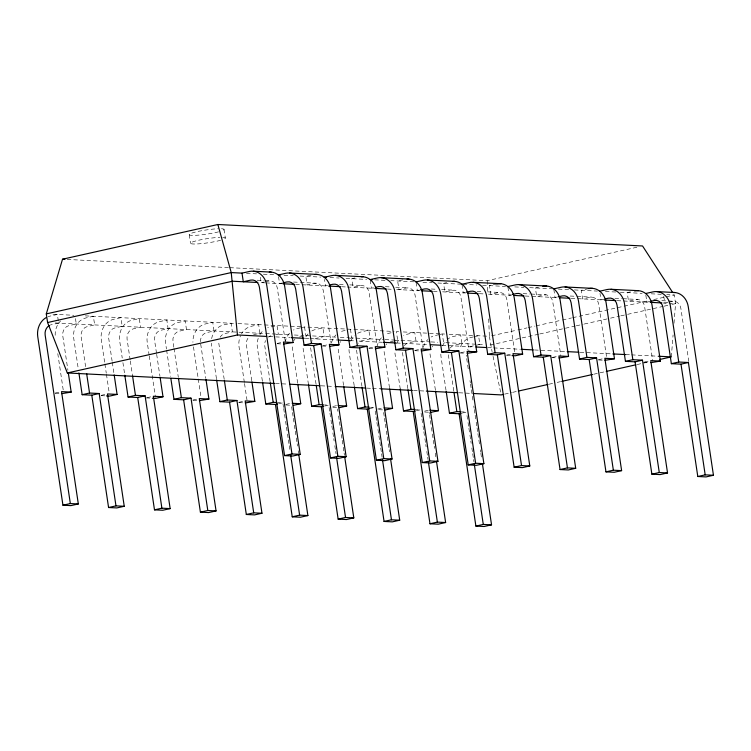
<?xml version="1.0" encoding="UTF-8"?>
<svg xmlns="http://www.w3.org/2000/svg" width="751" height="751" viewBox="0 0 751 751"><rect width="100%" height="100%" fill="white"/><g stroke="black" fill="none" stroke-linecap="round" stroke-linejoin="round"><path stroke-width="0.56" stroke-dasharray="3.75 2.82" d="M671.338 356.885L673.084 334.88M674.004 323.305L675.571 303.62L674.285 294.974L666.728 294.599M58.662 323.099L51.265 324.751A8.805 7.501 -87.1 0 0 50.308 325.042M260.4 277.269L261.207 282.667L264.38 281.963M265.432 281.728L268.605 281.015A8.805 7.501 -87.1 0 1 277.297 288.009L285.521 343.029M311.111 275.166L305.826 276.349L307.121 284.986L314.519 283.334A8.805 7.501 -87.1 0 1 323.202 290.327L331.088 343.057M282.742 282.892L279.569 283.596L278.443 276.039M354.913 277.964L351.74 278.668L353.036 287.314L360.433 285.662A8.805 7.501 -87.1 0 1 369.116 292.646L377.002 345.376M327.596 285.446L325.483 285.915L324.516 279.438M402.94 279.813L397.654 280.987L398.95 289.633L406.347 287.98A8.805 7.501 -87.1 0 1 415.031 294.965L423.254 349.994M373.51 287.764L371.398 288.243L370.271 280.677M446.742 282.601L443.569 283.315L444.864 291.951L452.262 290.299A8.805 7.501 -87.1 0 1 460.945 297.293L469.168 352.313M419.424 290.093L417.312 290.562L416.026 281.916L390.773 280.639M229.834 267.666L487.221 280.677L637.993 246.995M253.603 334.693L259.94 333.275L258.654 324.639L251.256 326.291A17.602 15.011 -87.1 0 0 241.55 333.688M300.334 327.896L297.161 328.609A17.602 15.011 -87.1 0 0 293.425 330.055M301.395 327.661L304.559 326.957L352.773 329.389M496.88 283.981L489.483 285.633L490.769 294.279L498.166 292.618A8.805 7.501 -87.1 0 1 506.859 299.611L515.083 354.632M276.19 334.674L278.302 334.204L277.016 325.558L269.618 327.211A17.602 15.011 -87.1 0 0 267.713 327.793M465.338 292.411L463.226 292.881L462.1 285.324M299.518 337.011L305.854 335.594L335.697 337.105M55.198 393.036L60.484 391.853M277.1 343.451L282.385 342.268M345.188 330.459L343.076 330.928A17.602 15.011 -87.1 0 0 339.339 332.374M538.561 287.248L535.397 287.952L536.683 296.598L544.081 294.946A8.805 7.501 -87.1 0 1 552.774 301.93L560.997 356.95M511.253 294.73L509.14 295.199L507.845 286.563M349.656 338.391L351.768 337.922L383.911 339.546M101.113 395.355L106.398 394.181M323.014 345.77L327.239 344.831M391.102 332.777L388.99 333.247A17.602 15.011 -87.1 0 0 385.254 334.693M588.709 288.619L581.312 290.28L582.598 298.917L589.995 297.265A8.805 7.501 -87.1 0 1 598.688 304.249L606.564 356.988M557.167 297.049L555.055 297.527L553.759 288.882M390.285 341.893L393.458 341.179M394.51 340.945L397.683 340.241L429.816 341.865M147.027 397.683L152.312 396.5M368.929 348.089L373.153 347.15M439.128 334.627L434.904 335.575A17.602 15.011 -87.1 0 0 431.168 337.021M440.189 334.392L442.301 333.923L443.597 342.559L484.179 344.615M630.389 291.886L627.226 292.599L628.512 301.235L635.909 299.583A8.805 7.501 -87.1 0 1 644.602 306.577L652.826 361.597M604.133 299.142L600.969 299.846L599.993 293.369M473.29 336.936L471.177 337.406A17.602 15.011 -87.1 0 0 459.659 348.915M474.35 336.701L478.575 335.753L479.861 344.39L472.473 346.051A8.805 7.501 -87.1 0 0 467.62 349.75M192.941 400.001L198.226 398.819M414.843 350.417L420.128 349.234M491.642 335.791L516.763 330.177M517.899 329.924L527.033 327.877M528.169 327.624L535.022 326.094M536.167 325.84L561.279 320.226M562.415 319.973L571.549 317.936M572.694 317.682L622.917 306.455M624.062 306.201L649.174 300.588M653.736 299.565L665.151 297.02M666.297 296.758L674.285 294.974M650.047 301.461L646.874 302.165L645.747 294.608M667.958 302.362L664.785 303.075L663.49 294.43M669.01 302.127L672.183 301.423A8.805 7.501 -87.1 0 1 680.866 308.408L688.808 361.503M538.598 334.223L490.656 344.944L488.497 344.831M539.734 333.97L575.125 326.065M576.261 325.812L583.114 324.282M584.259 324.028L609.371 318.415M610.507 318.161L619.641 316.115M620.786 315.861L626.494 314.585M627.629 314.331L663.02 306.427M664.156 306.164L671.009 304.634M672.145 304.38L675.571 303.62L669.103 303.291M238.856 402.32L244.131 401.137M460.757 352.735L466.042 351.552M278.612 403.756L282.836 402.808L277.485 402.536M285.821 404.404L291.106 403.221M506.672 355.054L511.947 353.871M324.526 406.075L328.75 405.127L324.47 404.911M332.787 406.488L337.021 405.549M552.586 357.382L557.862 356.199M369.379 408.628L374.665 407.455L370.384 407.23M377.65 409.051L382.935 407.868M598.491 359.701L603.776 358.518M416.354 410.713L420.579 409.774L416.298 409.558M424.615 411.135L428.84 410.187L429.365 413.66M644.405 362.02L649.69 360.837M504.634 394.134L511.487 392.604M512.623 392.351L517.195 391.327M549.159 384.183L552.586 383.423M557.158 382.4L560.584 381.639M593.694 374.233L605.109 371.689M637.083 364.545L649.643 361.738M462.269 413.041L466.493 412.092L462.212 411.877M67.205 259.442L228.661 267.609M246.488 273.345L256.56 273.862M263.357 274.199L273.693 274.725M284.019 275.241L293.2 275.711M300.09 276.058L320.752 277.1M329.933 277.57L339.114 278.03M346.004 278.377L366.666 279.428M374.702 279.832L385.028 280.348M422.907 282.263L432.088 282.733M437.833 283.024L460.785 284.178M463.085 284.3L476.857 284.995M482.593 285.286L505.554 286.45M514.735 286.91L523.916 287.37M529.652 287.661L552.614 288.825M558.35 289.116L568.685 289.642M574.421 289.924L597.374 291.088M605.409 291.491L615.745 292.017M620.335 292.252L642.143 293.35M651.183 293.81L661.255 294.317M257.133 280.207L263.845 280.545M264.972 280.602L270.567 280.883M293.519 282.047L299.255 282.329M300.409 282.395L316.481 283.202M339.433 284.366L345.169 284.657M349.759 284.882L362.386 285.521M385.347 286.685L391.083 286.976M395.674 287.211L408.3 287.849M431.262 289.004L436.998 289.295M441.588 289.529L454.214 290.168M477.176 291.332L482.912 291.623M487.502 291.848L500.128 292.486M523.081 293.65L529.971 293.998M531.117 294.054L546.043 294.814M570.15 296.025L575.886 296.316M577.031 296.373L591.957 297.133M614.909 298.288L621.8 298.645M622.945 298.701L637.871 299.452M661.828 300.663L667.423 300.944M668.54 301.001L674.135 301.282M261.207 282.667L264.652 282.845M265.798 282.902L283.014 283.775M295.641 284.413L328.929 286.093M341.555 286.732L346.145 286.966M347.291 287.023L373.698 288.356M387.469 289.051L392.06 289.285M396.65 289.52L419.612 290.675M433.383 291.369L437.974 291.604M442.564 291.839L465.526 293.003M479.298 293.697L483.888 293.923M488.479 294.157L511.431 295.321M525.212 296.016L530.948 296.307M532.093 296.363L557.345 297.64M571.126 298.335L603.26 299.959M617.031 300.663L649.117 302.277M662.542 302.963L668.024 303.235M52.945 314.237L73.898 315.289M85.323 315.871L236.837 323.531M237.992 323.587L263.244 324.864M264.39 324.92L302.268 326.835M353.918 329.454L394.097 331.482M398.687 331.717L396.387 331.595L397.683 340.241M403.278 331.942L444.601 334.035M449.192 334.27L475.214 335.584M476.331 335.641L489.361 336.298L492.093 351.75M55.339 322.93L264.53 333.51M265.676 333.566L289.783 334.786M294.373 335.012L303.554 335.481M340.287 337.34L349.468 337.8M385.056 339.602L395.383 340.119M430.971 341.921L437.852 342.268M269.036 336.551L290.083 337.612M305.281 338.382L308.792 338.56M309.966 338.617L336.861 339.978M349.722 340.625L354.406 340.86M359.081 341.104L382.475 342.287M396.509 342.991L429.253 344.653M442.114 345.3L473.693 346.896M487.728 347.6L492.403 347.844M493.576 347.901L520.471 349.262M534.505 349.966L566.085 351.562M580.119 352.275L611.689 353.871M625.724 354.585L630.399 354.819M631.572 354.876L658.467 356.237M277.119 343.742L282.47 344.014M321.963 346.004L327.314 346.277M368.948 348.38L374.298 348.652M414.852 350.708L419.142 350.924M459.696 352.97L466.127 353.299M506.681 355.345L512.041 355.617M551.525 357.617L557.955 357.936M598.509 359.992L603.87 360.264M643.354 362.254L649.775 362.583M275.495 383.489L288.365 384.146M321.109 385.798L333.97 386.446M366.723 388.107L371.398 388.342M372.562 388.398L380.748 388.811M413.501 390.473L425.188 391.064M459.105 392.773L471.975 393.421M55.217 393.327L60.568 393.599M101.132 395.646L106.482 395.918M145.966 397.917L151.326 398.19M192.951 400.292L198.311 400.565M238.865 402.611L244.225 402.883M285.849 404.986L291.21 405.258M332.834 407.361L337.124 407.577M378.748 409.68L383.038 409.896M424.662 412.008L428.943 412.224M493.05 356.293L501.208 394.904M466.709 358.649L468.436 370.196M469.985 380.579L470.333 382.888M470.501 384.043L471.196 388.661M471.365 389.816L473.092 401.353M473.778 405.972L474.125 408.281M474.294 409.436L474.989 414.045M475.158 415.2L476.021 420.973M476.19 422.128L476.885 426.746M477.054 427.901L477.749 432.52M477.918 433.674L479.645 445.212M480.33 449.83L480.678 452.14M480.856 453.294L481.541 457.903M467.009 415.566L467.882 421.358M468.051 422.513L468.746 427.15M468.915 428.305L469.779 434.097M469.957 435.251L470.652 439.889M470.821 441.044L471.168 443.362M471.863 448L472.548 452.628M472.726 453.782L473.421 458.42M473.59 459.574L473.937 461.893M453.764 390.971L448.46 355.439A8.805 7.501 -87.1 0 1 448.347 354.294M446.028 390.332L441.062 357.091A17.602 15.011 -87.1 0 1 440.893 352.501M435.402 390.041L430.088 354.51A8.805 7.501 -87.1 0 1 430.163 351.074M429.534 414.824L430.229 419.452M430.398 420.616L431.271 426.399M431.44 427.563L433.167 439.147M433.346 440.302L434.04 444.93M434.209 446.094L434.557 448.403M435.251 453.041L435.937 457.669M421.095 413.247L421.79 417.875M421.968 419.039L422.832 424.831M423.001 425.986L423.695 430.614M423.864 431.778L424.737 437.57M424.906 438.725L425.601 443.353M425.77 444.517L426.117 446.836M426.812 451.464L427.507 456.101M427.676 457.256L428.023 459.574M407.859 388.652L402.545 353.111A8.805 7.501 -87.1 0 1 402.461 350.82M400.283 389.159L395.148 354.772A17.602 15.011 -87.1 0 1 394.979 350.182M389.487 387.723L384.174 352.191A8.805 7.501 -87.1 0 1 384.249 348.755M383.62 412.496L384.315 417.134M384.493 418.288L385.179 422.926M385.357 424.08L386.221 429.872M386.389 431.027L387.084 435.664M387.263 436.819L388.126 442.611M388.295 443.766L388.99 448.403M389.159 449.558L389.506 451.877M375.19 410.928L375.875 415.556M376.054 416.711L376.739 421.349M376.918 422.503L377.781 428.295M377.96 429.459L379.687 441.034M379.856 442.198L380.55 446.826M380.729 447.981L381.414 452.618M381.592 453.773L382.109 457.246M361.944 386.333L356.631 350.792A8.805 7.501 -87.1 0 1 356.528 349.647M350.473 329.276L351.768 337.922M354.2 385.685L349.234 352.444A17.602 15.011 -87.1 0 1 349.065 347.863M343.573 385.404L338.269 349.863A8.805 7.501 -87.1 0 1 338.335 346.436M337.537 409.023L337.884 411.341M338.579 415.97L339.264 420.607M339.443 421.762L340.137 426.39M340.306 427.554L341.17 433.346M341.348 434.5L342.034 439.128M342.212 440.293L343.076 446.085M343.245 447.239L343.939 451.877M344.118 453.031L344.465 455.35M329.098 407.446L329.792 412.074M329.961 413.238L330.834 419.03M331.003 420.185L331.698 424.822M331.867 425.977L332.731 431.769M332.909 432.923L333.604 437.561M333.773 438.715L334.12 441.034M334.815 445.662L335.5 450.3M335.678 451.454L336.026 453.773M316.03 384.005L310.717 348.473A8.805 7.501 -87.1 0 1 310.632 346.183M304.559 326.957L305.854 335.594M308.464 384.512L303.32 350.126A17.602 15.011 -87.1 0 1 303.16 345.535M297.659 383.076L292.355 347.544A8.805 7.501 -87.1 0 1 292.421 344.108M291.623 406.704L292.317 411.332M292.486 412.487L293.181 417.124M293.359 418.279L294.223 424.071M294.392 425.226L295.087 429.863M295.256 431.018L296.129 436.81M296.298 437.974L296.992 442.602M297.161 443.757L297.509 446.075M298.203 450.713L298.551 453.022M283.014 403.963L283.531 407.436M283.709 408.6L284.394 413.228M284.573 414.392L285.436 420.185M285.605 421.339L286.3 425.967M286.478 427.131L287.342 432.923M287.511 434.078L288.206 438.706M288.375 439.87L289.069 444.498M289.248 445.662L290.111 451.445M270.116 381.686L264.803 346.155A8.805 7.501 -87.1 0 1 265.544 340.55M262.371 381.048L257.405 347.807A17.602 15.011 -87.1 0 1 258.888 336.598M251.754 380.757L246.441 345.225A8.805 7.501 -87.1 0 1 249.022 336.908M224.042 229.402L225.338 238.048M244.357 382.409L239.043 346.878A17.602 15.011 -87.1 0 1 240.527 335.669M244.526 383.554L247.267 401.898M224.202 379.368L218.888 343.827A8.805 7.501 -87.1 0 1 218.963 340.4M216.466 378.729L211.491 345.479A17.602 15.011 -87.1 0 1 211.284 343.198M189.233 234.669L190.529 243.305M200.695 344.052L205.84 378.438M193.476 346.849L198.095 377.8M198.264 378.945L201.005 397.288M173.838 347.244L172.974 341.508A8.805 7.501 -87.1 0 1 179.085 331.21L186.483 329.558L185.187 320.921L177.79 322.573A17.602 15.011 -87.1 0 0 165.577 343.16L166.44 348.896M174.007 348.389L178.287 377.049M166.609 350.041L170.552 376.401M156.499 353.186L154.612 340.579A8.805 7.501 -87.1 0 1 160.714 330.29L168.111 328.628L166.825 319.992L159.428 321.644A17.602 15.011 -87.1 0 0 147.215 342.231L149.102 354.838M156.668 354.331L159.925 376.12M149.271 355.993L155.438 397.26M130.148 359.823L127.069 339.189A8.805 7.501 -87.1 0 1 133.171 328.891L140.568 327.239L139.273 318.602L131.876 320.255A17.602 15.011 -87.1 0 0 119.672 340.841L122.235 358.039M130.317 360.968L132.373 374.721M122.92 362.62L124.638 374.082M112.124 361.184L108.698 338.26A8.805 7.501 -87.1 0 1 114.809 327.962L122.197 326.31L120.911 317.673L113.514 319.325A17.602 15.011 -87.1 0 0 101.301 339.912L104.727 362.836M112.293 362.329L114.011 373.791M104.896 363.982L106.266 373.153M106.445 374.298L109.186 392.642M85.605 366.666L81.155 336.87A8.805 7.501 -87.1 0 1 87.257 326.572L94.654 324.92L93.359 316.274L85.961 317.926A17.602 15.011 -87.1 0 0 73.758 338.523L78.376 369.473M75.485 318.593L76.292 323.991L68.895 325.643A8.805 7.501 -87.1 0 0 62.784 335.941L67.928 370.327M58.334 320.94L57.367 314.453L49.97 316.115A17.602 15.011 -87.1 0 0 48.064 316.687M57.789 353.637L63.272 390.323M487.221 280.677L487.718 293.425M488.694 318.922L489.361 336.298M268.173 337.143A8.805 7.501 -87.1 0 1 270.914 335.857M404.413 345.61A8.805 7.501 -87.1 0 1 408.647 342.822L416.045 341.17L414.759 332.524L407.361 334.176A17.602 15.011 -87.1 0 0 403.616 335.622M259.912 334.617A17.602 15.011 -87.1 0 1 264.155 329.792M285.089 342.334A17.602 15.011 -87.1 0 1 290.111 332.58M211.632 338.617A17.602 15.011 -87.1 0 1 223.704 324.892L231.101 323.24L232.397 331.886L225 333.538A8.805 7.501 -87.1 0 0 220.146 337.237M200.423 341.761A8.805 7.501 -87.1 0 1 206.628 332.609L214.026 330.956L212.74 322.31L205.342 323.963A17.602 15.011 -87.1 0 0 192.923 342.268M450.328 347.938A8.805 7.501 -87.1 0 1 454.562 345.141L461.959 343.489L460.663 334.852L453.266 336.504A17.602 15.011 -87.1 0 0 447.803 339.076M466.362 356.34A8.805 7.501 -87.1 0 1 466.258 355.195M55.18 335.303A17.602 15.011 -87.1 0 1 60.549 320.968M221.432 228.736A17.602 2.112 -8.5 0 1 221.986 230.782M218.532 231.843A17.602 2.112 -8.5 0 1 194.19 235.363A17.602 2.112 -8.5 0 1 194.199 232.369A17.602 2.112 -8.5 0 1 218.55 228.726M222.728 237.372A17.602 2.112 -8.5 0 1 223.282 239.428M220.625 240.273A17.602 2.112 -8.5 0 1 196.02 243.991A17.602 2.112 -8.5 0 1 195.232 241.09A17.602 2.112 -8.5 0 1 219.846 237.363M293.603 340.945A8.805 7.501 -87.1 0 1 294.936 339.236M396.631 343.564A17.602 15.011 -87.1 0 1 398.884 339.762M423.386 347.075A17.602 15.011 -87.1 0 1 427.854 339.536M431.956 347.009A8.805 7.501 -87.1 0 1 432.67 346.202M376.918 346.971A17.602 15.011 -87.1 0 1 381.94 337.218M350.717 341.245A17.602 15.011 -87.1 0 1 354.397 335.828M357.701 333.303A17.602 15.011 -87.1 0 1 361.447 331.858L368.844 330.205L370.13 338.842L362.733 340.503A8.805 7.501 -87.1 0 0 358.499 343.291M305.826 336.936A17.602 15.011 -87.1 0 1 308.483 333.5M311.787 330.984A17.602 15.011 -87.1 0 1 315.533 329.539L322.93 327.887L324.216 336.523L316.819 338.175A8.805 7.501 -87.1 0 0 312.585 340.973M386.052 344.681A8.805 7.501 -87.1 0 1 386.756 343.874M340.137 342.362A8.805 7.501 -87.1 0 1 340.841 341.555M331.557 342.437A17.602 15.011 -87.1 0 1 336.026 334.899M442.546 345.882A17.602 15.011 -87.1 0 1 446.216 340.466"/><path stroke-width="1.13" d="M274.331 383.432L67.327 372.965L47.595 322.536L46.299 313.899L62.53 259.208L217.865 224.502L642.556 245.971L672.38 292.036M46.299 313.899L231.224 272.575L242.01 273.12L249.407 271.468A17.602 15.011 -87.1 0 1 266.783 285.446L291.97 453.951L300.231 454.374L283.446 342.034L293.087 342.522L284.685 286.347A17.602 15.011 -87.1 0 0 269.271 272.087M47.595 322.536L232.51 281.221L257.846 282.498M283.803 282.648L286.966 281.944A8.805 7.501 -87.1 0 1 295.659 288.928L304.052 345.103L313.693 345.591L321.09 343.939L337.884 456.279L346.145 456.692L329.36 344.352L339.001 344.84L330.6 288.675A17.602 15.011 -87.1 0 0 315.176 274.415M329.717 284.976L332.881 284.263A8.805 7.501 -87.1 0 1 341.574 291.257L349.966 347.422L359.607 347.91L367.004 346.258L383.789 458.598L392.06 459.011L375.265 346.68L384.906 347.159L376.514 290.994A17.602 15.011 -87.1 0 0 361.09 276.734M375.622 287.295L378.795 286.591A8.805 7.501 -87.1 0 1 387.488 293.575L395.88 349.741L405.521 350.229L412.919 348.577L429.703 460.917L437.974 461.339L421.18 348.999L430.821 349.487L422.428 293.312A17.602 15.011 -87.1 0 0 407.004 279.053M416.026 281.916L423.414 280.264A17.602 15.011 -87.1 0 1 440.79 294.242L449.192 350.417L458.833 350.905L475.618 463.236L483.888 463.658L467.094 351.318L476.735 351.806L468.342 295.641A17.602 15.011 -87.1 0 0 452.919 281.372M420.485 289.848L424.709 288.91A8.805 7.501 -87.1 0 1 433.402 295.894L441.795 352.069L451.435 352.557L458.833 350.905M461.931 284.244L469.328 282.592A17.602 15.011 -87.1 0 1 486.704 296.561L495.106 352.735L504.747 353.223L521.532 465.564L529.793 465.977L513.008 353.637L522.649 354.125L514.257 297.959A17.602 15.011 -87.1 0 0 496.88 283.981M67.327 372.965L237.457 334.955L266.689 336.429M466.399 292.177L470.624 291.228A8.805 7.501 -87.1 0 1 479.307 298.222L487.709 354.388L497.35 354.876L504.747 353.223M507.845 286.563L515.242 284.911A17.602 15.011 -87.1 0 1 532.619 298.889L541.011 355.054L550.661 355.542L567.446 467.882L575.707 468.295L558.922 355.965L568.563 356.453L560.171 300.278A17.602 15.011 -87.1 0 0 542.795 286.3M68.266 372.618L71.185 392.106L61.638 393.655M293.087 342.522L283.549 344.061M512.313 294.495L516.538 293.547A8.805 7.501 -87.1 0 1 525.221 300.541L533.623 356.706L543.264 357.194L550.661 355.542M553.759 288.882L561.157 287.229A17.602 15.011 -87.1 0 1 578.533 301.207L586.925 357.373L596.566 357.861L613.36 470.201L621.621 470.624L604.837 358.283L614.478 358.771L606.085 302.597A17.602 15.011 -87.1 0 0 588.709 288.619M78.893 372.909L82.15 394.688L89.547 393.036L99.188 393.524L115.973 505.864L124.244 506.277L107.449 393.937L117.09 394.425L114.18 374.937M304.052 345.103L311.449 343.451L321.09 343.939M82.15 394.688L91.791 395.176L99.188 393.524M117.09 394.425L109.693 396.077L106.482 395.918M339.001 344.84L329.454 346.389M558.218 296.814L562.452 295.875A8.805 7.501 -87.1 0 1 571.135 302.86L579.528 359.025L589.169 359.513L596.566 357.861M599.673 291.2L607.071 289.548A17.602 15.011 -87.1 0 1 624.447 303.526L632.84 359.701L642.481 360.189L659.275 472.52L667.536 472.942L650.751 360.602L660.392 361.09L651.999 304.925A17.602 15.011 -87.1 0 0 634.614 290.947M124.807 375.228L128.064 397.007L135.462 395.355L145.103 395.843L161.887 508.183L170.158 508.605L153.364 396.265L163.005 396.753L160.094 377.265M349.966 347.422L357.363 345.77L367.004 346.258M128.064 397.007L137.705 397.495L145.103 395.843M163.005 396.753L155.607 398.405L152.397 398.237M384.906 347.159L375.369 348.708M605.193 298.898L608.366 298.194A8.805 7.501 -87.1 0 1 617.05 305.178L625.442 361.353L635.083 361.841L642.481 360.189M645.588 293.528L652.985 291.876A17.602 15.011 -87.1 0 1 670.361 305.854L678.754 362.02L688.395 362.508L705.189 474.848L713.45 475.261L688.263 306.755A17.602 15.011 -87.1 0 0 672.84 292.496M170.89 378.701L173.979 399.335L181.376 397.673L191.017 398.161L207.802 510.502L216.072 510.924L199.278 398.584L208.919 399.072L206.009 379.584M395.88 349.741L403.278 348.089L412.919 348.577M173.979 399.335L183.619 399.814L191.017 398.161M208.919 399.072L199.381 400.612M430.821 349.487L421.283 351.027M651.108 301.226L654.271 300.513A8.805 7.501 -87.1 0 1 662.964 307.506L671.356 363.672L680.997 364.16L688.395 362.508M216.635 379.875L219.893 401.654L227.29 400.001L236.931 400.49L253.716 512.83L261.977 513.243L245.192 400.903L254.833 401.391L251.923 381.902M441.795 352.069L449.192 350.417M219.893 401.654L229.534 402.142L236.931 400.49M254.833 401.391L245.295 402.94M476.735 351.806L467.197 353.355M262.55 382.193L265.798 403.972L273.195 402.32L276.415 402.48M487.709 354.388L495.106 352.735M265.798 403.972L275.448 404.46L277.56 403.991M293.35 405.362L300.747 403.709L297.837 384.23M522.649 354.125L515.252 355.777L512.041 355.617M308.464 384.512L311.712 406.291L319.109 404.639L323.399 404.855M533.623 356.706L541.011 355.054M311.712 406.291L321.353 406.779L323.474 406.31M339.264 407.69L346.662 406.038L343.751 386.549M568.563 356.453L559.026 357.992M354.369 386.84L357.626 408.619L365.024 406.967L369.314 407.183M579.528 359.025L586.925 357.373M357.626 408.619L367.267 409.107L369.379 408.628M385.179 410.008L392.576 408.356L389.656 388.868M614.478 358.771L604.94 360.311M400.283 389.159L403.54 410.938L410.938 409.286L415.228 409.502M625.442 361.353L632.84 359.701M403.54 410.938L413.181 411.426L415.294 410.957M503.489 394.397L501.208 394.904L473.139 393.486M518.34 391.074L548.023 384.446M561.72 381.377L592.548 374.496M606.254 371.426L635.937 364.798M659.913 359.438L671.338 356.885L658.467 356.237M431.093 412.327L438.49 410.675L435.571 391.187M660.392 361.09L650.854 362.639M446.197 391.478L449.455 413.257L456.852 411.604L461.133 411.82M671.356 363.672L678.754 362.02M449.455 413.257L459.096 413.745L461.208 413.275M242.01 273.12L243.305 281.766L250.703 280.114A8.805 7.501 -87.1 0 1 259.386 287.098L284.573 455.604L291.97 453.951M46.233 317.551A17.602 15.011 -87.1 0 0 37.757 336.701L62.943 505.207L70.341 503.555L78.329 503.959L61.535 391.618L71.185 392.106M78.329 503.959L70.932 505.611L62.943 505.207M300.231 454.374L292.834 456.026L284.573 455.604M91.791 395.176L108.576 507.516L115.973 505.864M313.693 345.591L330.487 457.932L337.884 456.279M124.244 506.277L116.846 507.929L108.576 507.516M346.145 456.692L338.748 458.345L330.487 457.932M137.705 397.495L154.49 509.835L161.887 508.183M359.607 347.91L376.401 460.25L383.789 458.598M170.158 508.605L162.76 510.258L154.49 509.835M392.06 459.011L384.662 460.663L376.401 460.25M183.619 399.814L200.404 512.154L207.802 510.502M405.521 350.229L422.306 462.569L429.703 460.917M216.072 510.924L208.675 512.576L200.404 512.154M437.974 461.339L430.576 462.991L422.306 462.569M229.534 402.142L246.319 514.482L253.716 512.83M451.435 352.557L468.22 464.888L475.618 463.236M261.977 513.243L254.58 514.895L246.319 514.482M483.888 463.658L476.491 465.31L468.22 464.888M275.448 404.46L292.233 516.801L299.63 515.148L307.891 515.562L298.72 454.186M497.35 354.876L514.135 467.216L521.532 465.564M307.891 515.562L300.494 517.214L292.233 516.801M529.793 465.977L522.405 467.629L514.135 467.216M321.353 406.779L338.147 519.119L345.544 517.467L353.805 517.89L344.634 456.505M543.264 357.194L560.049 469.535L567.446 467.882M353.805 517.89L346.408 519.542L338.147 519.119M575.707 468.295L568.31 469.957L560.049 469.535M367.267 409.107L384.061 521.438L391.459 519.786L399.72 520.208L390.548 458.823M589.169 359.513L605.963 471.853L613.36 470.201M399.72 520.208L392.322 521.861L384.061 521.438M621.621 470.624L614.224 472.276L605.963 471.853M413.181 411.426L429.976 523.766L437.373 522.114L445.634 522.527L436.462 461.152M635.083 361.841L651.877 474.181L659.275 472.52M445.634 522.527L438.237 524.179L429.976 523.766M667.536 472.942L660.138 474.594L651.877 474.181M459.096 413.745L475.89 526.085L483.278 524.433L491.548 524.846L482.405 463.677M680.997 364.16L697.792 476.5L705.189 474.848M491.548 524.846L484.151 526.498L475.89 526.085M713.45 475.261L706.053 476.913L697.792 476.5M62.53 259.208L64.868 259.33M253.322 271.205L271.233 272.106M289.595 273.035L317.147 274.425M335.509 275.354L363.052 276.753M381.424 277.682L408.966 279.072M427.338 280.001L454.881 281.39M473.252 282.32L500.795 283.718M519.157 284.638L546.709 286.037M565.071 286.966L592.623 288.356M610.985 289.285L638.538 290.675M656.9 291.604L674.811 292.514M280.574 275.073L278.283 274.96L285.68 273.298A17.602 15.011 -87.1 0 1 303.057 287.276L311.449 343.451M326.488 277.391L324.197 277.279L331.595 275.626A17.602 15.011 -87.1 0 1 348.971 289.604L357.363 345.77M372.402 279.71L370.112 279.597L377.509 277.945A17.602 15.011 -87.1 0 1 394.885 291.923L403.278 348.089M283.014 283.775L294.495 284.347M328.929 286.093L340.41 286.675M374.843 288.412L386.324 288.994M421.902 290.797L432.238 291.313M467.817 293.115L478.143 293.641M513.731 295.434L524.057 295.96M559.645 297.753L569.971 298.278M604.405 300.024L615.886 300.597M650.235 302.334L661.424 302.906M291.257 337.668L304.117 338.325M338.034 340.034L349.722 340.625M383.639 342.343L395.336 342.935M430.417 344.709L440.95 345.235M476.031 347.009L486.554 347.544M521.645 349.318L533.332 349.91M567.249 351.628L578.946 352.219M612.863 353.928L625.724 354.585M289.529 384.202L319.935 385.742M335.143 386.512L365.549 388.042M380.748 388.811L412.327 390.407M426.361 391.121L457.941 392.717M292.177 403.278L300.747 403.709M338.091 405.606L346.662 406.038M384.005 407.924L392.576 408.356M429.919 410.243L438.49 410.675M217.865 224.502L231.224 272.575L237.457 334.955M474.285 464.212L483.278 524.433M453.942 392.116L456.852 411.604M428.37 461.884L437.373 522.114M408.028 389.797L410.938 409.286M382.456 459.565L391.459 519.786M362.113 387.478L365.024 406.967M336.542 457.246L345.544 517.467M316.199 385.15L319.109 404.639M290.628 454.928L299.63 515.148M270.285 382.832L273.195 402.32M224.371 380.513L227.29 400.001M178.456 378.194L181.376 397.673M132.551 375.866L135.462 395.355M86.637 373.547L89.547 393.036M70.341 503.555L45.154 335.049A8.805 7.501 -87.1 0 1 49.388 325.474"/></g></svg>
